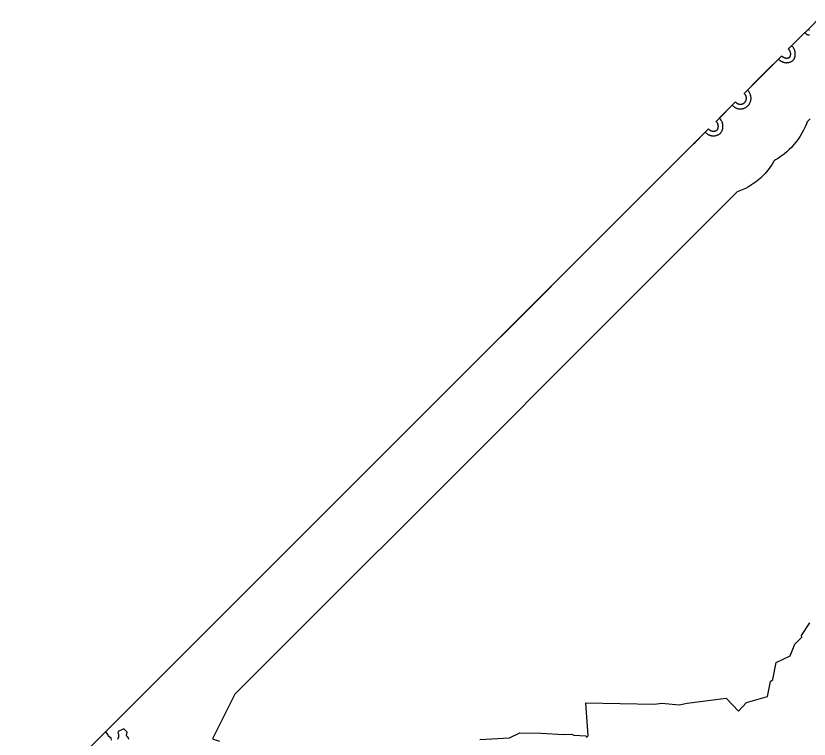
# Model space of a CAD drawing. Header units: millimetres. Extents: x 0 to 600, y 0 to 900.
# Drawn here: x 116 to 201.8, y 598.2 to 676.3 of the extents above; entities that cross this region are included whole.
import ezdxf

# ---------------------------------------------------------------- set-up
doc = ezdxf.new("R2010")
doc.units = ezdxf.units.MM
doc.layers.add('CORTE', color=1, linetype='Continuous')
doc.layers.add('GRABADO', color=5, linetype='Continuous')

msp = doc.modelspace()

# ---------------------------------------------------------------- linework, layer by layer
at = {"layer": 'CORTE'}
for points in [[(116.039, 589.261), (181.878, 655.101), (182.283, 655.505), (185.77, 658.993), (188.329, 661.552), (189.284, 662.506), (189.395, 662.618), (190.54, 663.762), (190.613, 663.689), (190.656, 663.65), (190.7, 663.614), (190.703, 663.612), (190.708, 663.609), (190.712, 663.605), (190.746, 663.58), (190.794, 663.548), (190.843, 663.518), (190.894, 663.491), (190.946, 663.467), (190.999, 663.445), (191.053, 663.425), (191.108, 663.408), (191.164, 663.395), (191.221, 663.383), (191.277, 663.375), (191.335, 663.369), (191.392, 663.366), (191.449, 663.366), (191.507, 663.369), (191.564, 663.375), (191.621, 663.383), (191.677, 663.395), (191.733, 663.408), (191.788, 663.425), (191.842, 663.445), (191.895, 663.467), (191.947, 663.491), (191.998, 663.518), (192.047, 663.548), (192.095, 663.58), (192.111, 663.592), (192.154, 663.627), (192.192, 663.665), (192.228, 663.708), (192.24, 663.724), (192.272, 663.772), (192.301, 663.821), (192.328, 663.872), (192.353, 663.924), (192.375, 663.977), (192.394, 664.031), (192.411, 664.086), (192.425, 664.142), (192.436, 664.198), (192.444, 664.255), (192.45, 664.312), (192.453, 664.37), (192.453, 664.427), (192.45, 664.485), (192.444, 664.542), (192.436, 664.599), (192.425, 664.655), (192.411, 664.711), (192.394, 664.766), (192.375, 664.82), (192.353, 664.873), (192.328, 664.925), (192.301, 664.976), (192.272, 665.025), (192.24, 665.073), (192.205, 665.119), (192.169, 665.164), (192.13, 665.206), (192.057, 665.28), (193.45, 666.673), (193.524, 666.599), (193.566, 666.561), (193.611, 666.524), (193.657, 666.49), (193.705, 666.458), (193.754, 666.429), (193.805, 666.401), (193.857, 666.377), (193.91, 666.355), (193.964, 666.336), (194.019, 666.319), (194.075, 666.305), (194.131, 666.294), (194.188, 666.285), (194.245, 666.28), (194.302, 666.277), (194.36, 666.277), (194.417, 666.28), (194.474, 666.285), (194.531, 666.294), (194.588, 666.305), (194.643, 666.319), (194.698, 666.336), (194.753, 666.355), (194.806, 666.377), (194.858, 666.401), (194.908, 666.429), (194.958, 666.458), (195.005, 666.49), (195.052, 666.524), (195.096, 666.561), (195.131, 666.592), (195.171, 666.633), (195.202, 666.667), (195.239, 666.712), (195.273, 666.758), (195.305, 666.806), (195.335, 666.855), (195.362, 666.906), (195.386, 666.958), (195.408, 667.011), (195.428, 667.065), (195.444, 667.12), (195.458, 667.176), (195.47, 667.232), (195.478, 667.289), (195.484, 667.346), (195.486, 667.403), (195.486, 667.461), (195.484, 667.518), (195.478, 667.575), (195.47, 667.632), (195.458, 667.689), (195.444, 667.744), (195.428, 667.799), (195.408, 667.854), (195.386, 667.907), (195.362, 667.959), (195.335, 668.009), (195.305, 668.059), (195.273, 668.106), (195.239, 668.153), (195.202, 668.197), (195.164, 668.24), (195.09, 668.313), (198.447, 671.669), (198.52, 671.596), (198.563, 671.557), (198.607, 671.521), (198.653, 671.487), (198.701, 671.455), (198.751, 671.425), (198.801, 671.398), (198.853, 671.374), (198.906, 671.352), (198.96, 671.332), (199.015, 671.316), (199.071, 671.302), (199.128, 671.29), (199.184, 671.282), (199.242, 671.276), (199.299, 671.273), (199.357, 671.273), (199.414, 671.276), (199.471, 671.282), (199.528, 671.29), (199.584, 671.302), (199.64, 671.316), (199.695, 671.332), (199.749, 671.352), (199.802, 671.374), (199.854, 671.398), (199.905, 671.425), (199.919, 671.434), (199.965, 671.465), (200.007, 671.499), (200.045, 671.537), (200.079, 671.578), (200.11, 671.625), (200.119, 671.639), (200.146, 671.689), (200.17, 671.741), (200.192, 671.795), (200.212, 671.849), (200.228, 671.904), (200.242, 671.959), (200.253, 672.016), (200.262, 672.073), (200.268, 672.13), (200.27, 672.187), (200.27, 672.245), (200.268, 672.302), (200.262, 672.359), (200.253, 672.416), (200.242, 672.473), (200.228, 672.528), (200.212, 672.583), (200.192, 672.638), (200.17, 672.691), (200.146, 672.743), (200.119, 672.793), (200.089, 672.843), (200.057, 672.89), (200.023, 672.937), (199.986, 672.981), (199.948, 673.024), (199.874, 673.097), (201.296, 674.519), (201.37, 674.446), (201.392, 674.426), (201.435, 674.391), (201.479, 674.361), (201.527, 674.335), (201.577, 674.315), (201.628, 674.299), (201.681, 674.289), (201.734, 674.283), (201.788, 674.283)], [(201.891, 665.215), (201.545, 664.868), (201.475, 664.671), (201.33, 664.323), (201.169, 663.982), (200.992, 663.65), (200.798, 663.327), (200.589, 663.014), (200.365, 662.711), (200.126, 662.42), (199.88, 662.149), (199.614, 661.883), (199.343, 661.637), (199.052, 661.399), (198.749, 661.174), (198.436, 660.965), (198.113, 660.771), (198.012, 660.717), (197.958, 660.617), (197.765, 660.294), (197.461, 659.839), (197.014, 659.295), (196.525, 658.805), (195.98, 658.358), (195.526, 658.055), (195.203, 657.861), (194.871, 657.683), (194.53, 657.522), (194.182, 657.378), (193.984, 657.307), (180.82, 644.143), (179.552, 642.875), (179.424, 642.747), (178.323, 641.646), (175.37, 638.693), (171.345, 634.668), (170.879, 634.202), (139.702, 603.025), (137.296, 598.208), (138.039, 597.936)], [(166.177, 598.139), (169.401, 598.323), (170.512, 598.856), (172.794, 598.801), (175.221, 598.654), (176.094, 598.704), (176.351, 598.586), (177.617, 598.509), (177.662, 598.391), (177.903, 598.52), (177.65, 602.086), (185.053, 601.93), (185.847, 602.042), (187.723, 601.865), (188.586, 602.059), (192.809, 602.592), (194.139, 601.181), (194.997, 602.119), (197.248, 602.785), (197.593, 604.385), (197.837, 604.608), (198.206, 606.446), (199.701, 607.172), (200.227, 608.431), (200.971, 609.175), (200.922, 609.371), (201.835, 610.72)]]:
    msp.add_lwpolyline(points, dxfattribs=at)
at = {"layer": 'GRABADO'}
for points in [[(201.784, 674.877), (201.72, 674.942), (203.11, 676.333)], [(126.363, 598.055), (126.326, 598.274), (126.085, 598.436), (126.078, 598.44), (126.064, 598.454), (126.057, 598.466), (126.053, 598.473), (125.995, 598.656), (125.782, 598.903), (125.775, 598.91), (125.767, 598.926), (125.765, 598.934), (125.762, 598.945), (125.762, 598.962), (125.765, 598.972), (125.768, 598.984), (125.778, 599.001), (165.929, 639.152), (166.396, 639.618), (170.42, 643.642), (173.373, 646.595), (174.474, 647.696), (174.602, 647.825), (175.87, 649.092), (190.893, 664.116), (190.893, 664.116), (190.958, 664.051), (190.982, 664.029), (191.01, 664.007), (191.01, 664.007), (191.034, 663.989), (191.062, 663.97), (191.09, 663.953), (191.119, 663.938), (191.149, 663.924), (191.179, 663.911), (191.21, 663.9), (191.242, 663.891), (191.274, 663.883), (191.306, 663.876), (191.339, 663.871), (191.371, 663.868), (191.404, 663.866), (191.437, 663.866), (191.47, 663.868), (191.503, 663.871), (191.535, 663.876), (191.568, 663.883), (191.6, 663.891), (191.631, 663.9), (191.662, 663.911), (191.693, 663.924), (191.722, 663.938), (191.751, 663.953), (191.78, 663.97), (191.805, 663.987), (191.818, 663.998), (191.821, 664.001), (191.832, 664.014), (191.849, 664.04), (191.866, 664.068), (191.882, 664.097), (191.896, 664.127), (191.908, 664.157), (191.919, 664.188), (191.929, 664.22), (191.937, 664.252), (191.943, 664.284), (191.948, 664.316), (191.951, 664.349), (191.953, 664.382), (191.953, 664.415), (191.951, 664.448), (191.948, 664.481), (191.943, 664.513), (191.937, 664.546), (191.929, 664.578), (191.919, 664.609), (191.908, 664.64), (191.896, 664.671), (191.882, 664.7), (191.866, 664.729), (191.849, 664.758), (191.831, 664.785), (191.811, 664.811), (191.79, 664.837), (191.768, 664.861), (191.703, 664.926), (193.804, 667.026), (193.868, 666.962), (193.893, 666.94), (193.918, 666.919), (193.945, 666.899), (193.972, 666.881), (194, 666.864), (194.029, 666.848), (194.059, 666.834), (194.09, 666.822), (194.121, 666.81), (194.152, 666.801), (194.184, 666.793), (194.216, 666.786), (194.249, 666.782), (194.282, 666.778), (194.315, 666.777), (194.348, 666.777), (194.38, 666.778), (194.413, 666.782), (194.446, 666.786), (194.478, 666.793), (194.51, 666.801), (194.542, 666.81), (194.573, 666.822), (194.603, 666.834), (194.633, 666.848), (194.662, 666.864), (194.69, 666.881), (194.717, 666.899), (194.744, 666.919), (194.769, 666.94), (194.786, 666.954), (194.809, 666.978), (194.824, 666.994), (194.845, 667.019), (194.864, 667.046), (194.883, 667.073), (194.899, 667.101), (194.915, 667.13), (194.929, 667.16), (194.942, 667.191), (194.953, 667.222), (194.962, 667.253), (194.97, 667.285), (194.977, 667.317), (194.982, 667.35), (194.985, 667.383), (194.986, 667.416), (194.986, 667.449), (194.985, 667.481), (194.982, 667.514), (194.977, 667.547), (194.97, 667.579), (194.962, 667.611), (194.953, 667.643), (194.942, 667.674), (194.929, 667.704), (194.915, 667.734), (194.899, 667.763), (194.883, 667.791), (194.864, 667.818), (194.845, 667.845), (194.824, 667.87), (194.802, 667.895), (194.737, 667.959), (195.235, 668.457), (195.87, 669.092), (197.05, 670.272), (198.8, 672.023), (198.865, 671.958), (198.889, 671.936), (198.915, 671.915), (198.941, 671.896), (198.969, 671.877), (198.997, 671.86), (199.026, 671.845), (199.056, 671.831), (199.086, 671.818), (199.117, 671.807), (199.149, 671.798), (199.181, 671.79), (199.213, 671.783), (199.246, 671.778), (199.278, 671.775), (199.311, 671.773), (199.344, 671.773), (199.377, 671.775), (199.41, 671.778), (199.442, 671.783), (199.475, 671.79), (199.507, 671.798), (199.538, 671.807), (199.569, 671.818), (199.6, 671.831), (199.629, 671.845), (199.655, 671.859), (199.667, 671.867), (199.671, 671.87), (199.674, 671.873), (199.677, 671.877), (199.685, 671.889), (199.699, 671.914), (199.713, 671.944), (199.726, 671.975), (199.737, 672.006), (199.746, 672.037), (199.754, 672.069), (199.761, 672.101), (199.766, 672.134), (199.769, 672.167), (199.77, 672.2), (199.77, 672.233), (199.769, 672.265), (199.766, 672.298), (199.761, 672.331), (199.754, 672.363), (199.746, 672.395), (199.737, 672.427), (199.726, 672.458), (199.713, 672.488), (199.699, 672.518), (199.683, 672.547), (199.666, 672.575), (199.648, 672.602), (199.629, 672.629), (199.608, 672.654), (199.586, 672.679), (199.521, 672.743), (199.643, 672.866), (199.649, 672.872), (199.649, 672.872), (199.782, 673.005), (200.769, 673.991), (201.65, 674.873), (201.715, 674.808), (201.718, 674.805), (201.733, 674.793), (201.737, 674.79), (201.741, 674.788), (201.745, 674.786), (201.75, 674.785), (201.754, 674.784), (201.759, 674.783), (201.764, 674.783), (201.768, 674.784)], [(128.26, 598.136), (128.175, 598.356), (128.026, 598.505), (128.017, 598.515), (128.013, 598.525), (128.009, 598.534), (128.006, 598.55), (128.006, 598.559), (128.006, 598.563), (128.049, 598.915), (128.032, 598.945), (128.031, 598.948), (128.03, 598.95), (127.693, 599.263), (127.106, 598.981), (127.072, 598.832), (127.122, 598.717), (127.124, 598.71), (127.126, 598.702), (127.127, 598.694), (127.129, 598.407), (127.127, 598.397), (127.125, 598.389), (127.124, 598.384), (127.008, 598.121)]]:
    msp.add_lwpolyline(points, dxfattribs=at)

doc.saveas('drawing.dxf')
